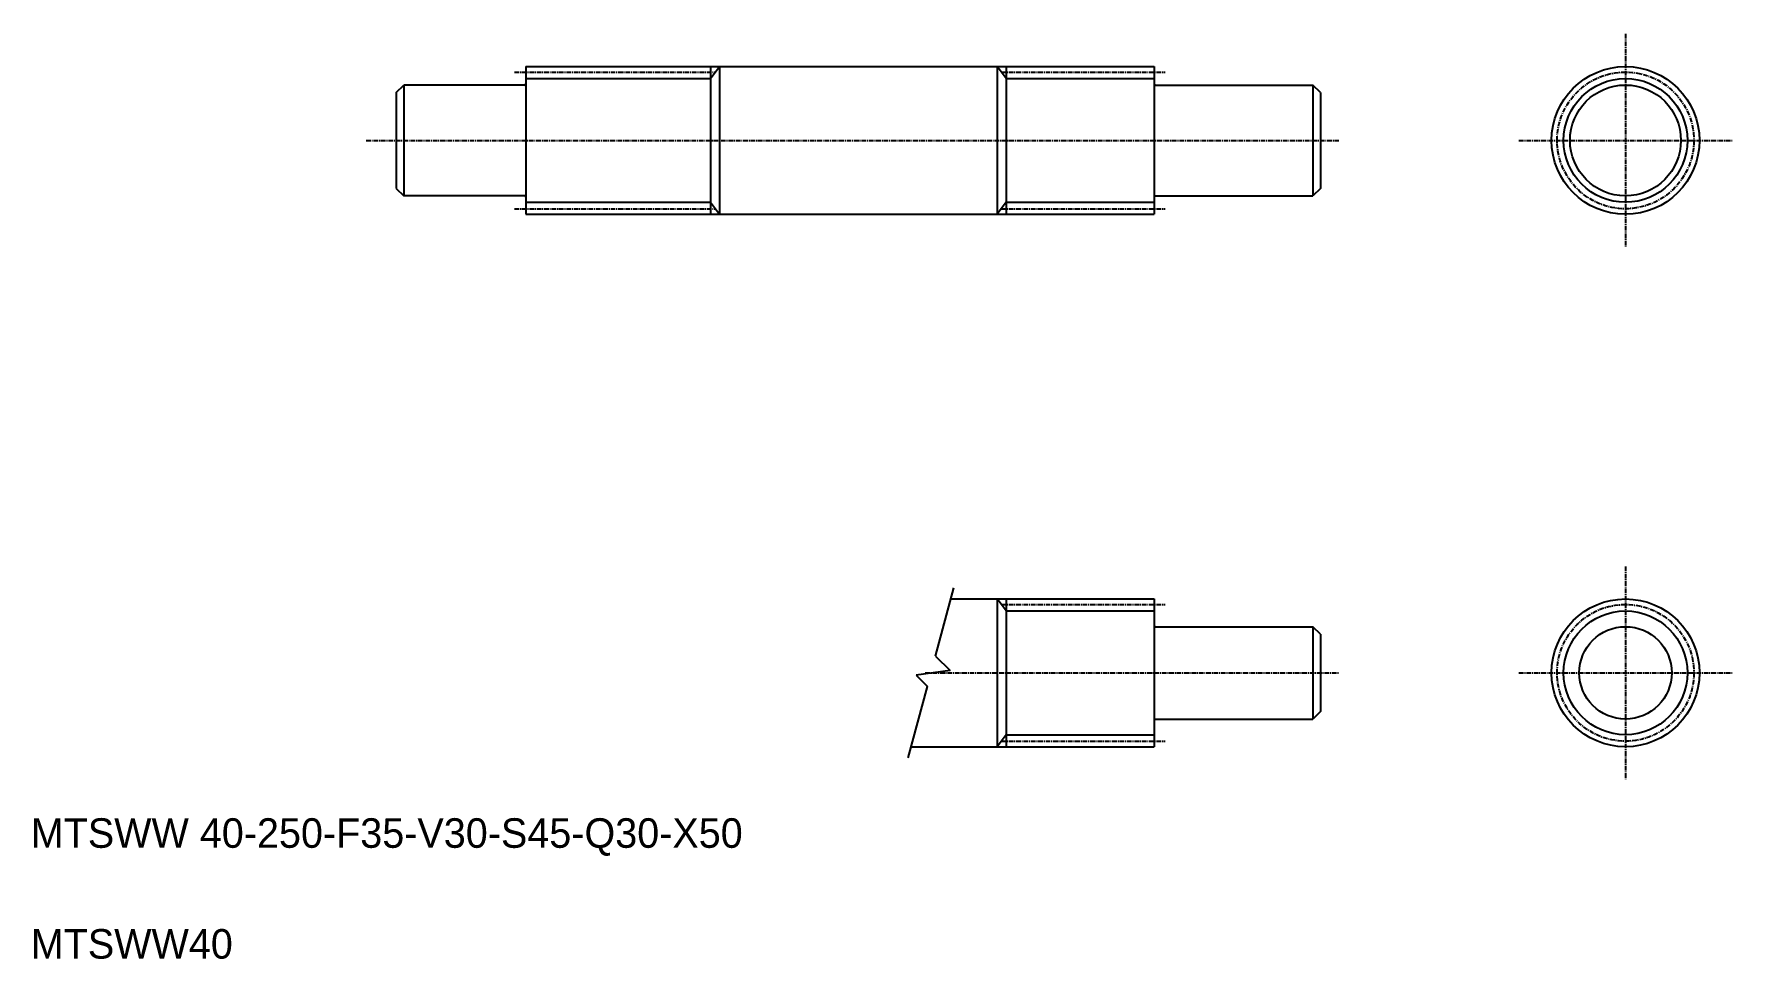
# Model space of a CAD drawing. Extents: x 81 to 540, y 191 to 441.
import ezdxf

# ---------------------------------------------------------------- set-up
doc = ezdxf.new("R2010")
doc.units = 0
doc.linetypes.add('CENTER', pattern=[2, 1.25, -0.25, 0.25, -0.25])
doc.layers.get('0').update_dxf_attribs({"linetype": 'CONTINUOUS'})
doc.layers.add('CENTER', color=1, linetype='CENTER')

msp = doc.modelspace()

# ---------------------------------------------------------------- linework, layer by layer
at = {"color": 7, "linetype": 'CONTINUOUS'}
for p, q in [((213.89, 432.49), (383.89, 432.49)), ((213.89, 432.49), (213.89, 392.49)), ((263.89, 432.49), (263.89, 392.49)), ((266.35, 432.49), (266.35, 392.49)), ((341.44, 432.49), (341.44, 392.49)), ((343.89, 432.49), (343.89, 392.49)), ((383.89, 432.49), (383.89, 392.49)), ((178.89, 425.49), (180.89, 427.49)), ((180.89, 427.49), (180.89, 397.49)), ((213.59, 427.49), (180.89, 427.49)), ((384.19, 427.49), (426.89, 427.49)), ((426.89, 427.49), (426.89, 397.49)), ((428.89, 425.49), (426.89, 427.49)), ((178.89, 425.49), (178.89, 399.49)), ((428.89, 425.49), (428.89, 399.49)), ((178.89, 399.49), (180.89, 397.49)), ((213.59, 397.49), (180.89, 397.49)), ((384.19, 397.49), (426.89, 397.49)), ((428.89, 399.49), (426.89, 397.49)), ((213.89, 392.49), (383.89, 392.49)), ((256.39, 392.49), (256.39, 392.49)), ((298.89, 392.49), (298.89, 392.49)), ((328.71, 288.36), (383.89, 288.36)), ((341.44, 288.36), (341.44, 248.36)), ((343.89, 288.36), (343.89, 248.36)), ((383.89, 288.36), (383.89, 248.36)), ((384.19, 280.86), (426.89, 280.86)), ((426.89, 280.86), (426.89, 255.86)), ((428.89, 278.86), (426.89, 280.86)), ((428.89, 278.86), (428.89, 257.86)), ((428.89, 257.86), (426.89, 255.86)), ((384.19, 255.86), (426.89, 255.86)), ((318.21, 248.36), (383.89, 248.36))]:
    msp.add_line(p, q, dxfattribs=at)
at = {"color": 3, "linetype": 'CONTINUOUS'}
for p, q in [((263.89, 429.24), (266.35, 432.49)), ((343.89, 429.24), (341.44, 432.49)), ((213.89, 429.24), (263.89, 429.24)), ((343.89, 429.24), (383.89, 429.24)), ((213.89, 395.74), (263.89, 395.74)), ((263.89, 395.74), (266.35, 392.49)), ((343.89, 395.74), (341.44, 392.49)), ((343.89, 395.74), (383.89, 395.74)), ((324.78, 272.91), (329.73, 291.36)), ((343.89, 285.11), (341.44, 288.36)), ((343.89, 285.11), (383.89, 285.11)), ((324.78, 272.91), (328.73, 268.96)), ((328.73, 268.96), (319.53, 267.77)), ((319.53, 267.77), (322.59, 264.71)), ((317.4, 245.36), (322.59, 264.71)), ((343.89, 251.61), (341.44, 248.36)), ((343.89, 251.61), (383.89, 251.61))]:
    msp.add_line(p, q, dxfattribs=at)
at = {"color": 7, "linetype": 'CONTINUOUS'}
for centre, radius in [((511.44, 412.49), 20), ((511.44, 412.49), 15), ((511.44, 268.36), 20), ((511.44, 268.36), 12.5)]:
    msp.add_circle(centre, radius, dxfattribs=at)
at = {"color": 3, "linetype": 'CONTINUOUS'}
for centre in [(511.44, 412.49), (511.44, 268.36)]:
    msp.add_circle(centre, 16.75, dxfattribs=at)
at = {"color": 7, "linetype": 'CONTINUOUS'}
for centre, start, end in [((213.59, 427.79), 270, 0), ((384.19, 427.79), 180, 270), ((213.59, 397.19), 0, 90), ((384.19, 397.19), 90, 180), ((384.19, 281.16), 180, 270), ((384.19, 255.56), 90, 180)]:
    msp.add_arc(centre, 0.3, start, end, dxfattribs=at)
at = {"layer": 'CENTER', "color": 1, "linetype": 'CENTER'}
for p, q in [((511.44, 441.31), (511.44, 383.66)), ((210.89, 430.99), (265.21, 430.99)), ((342.58, 430.99), (386.89, 430.99)), ((170.74, 412.49), (433.89, 412.49)), ((482.62, 412.49), (540.27, 412.49)), ((210.89, 393.99), (265.21, 393.99)), ((342.58, 393.99), (386.89, 393.99)), ((511.44, 297.19), (511.44, 239.54)), ((342.58, 286.86), (386.89, 286.86)), ((322.01, 268.36), (433.89, 268.36)), ((482.62, 268.36), (540.27, 268.36)), ((342.58, 249.86), (386.89, 249.86))]:
    msp.add_line(p, q, dxfattribs=at)
for centre in [(511.44, 412.49), (511.44, 268.36)]:
    msp.add_circle(centre, 18.5, dxfattribs=at)

# ---------------------------------------------------------------- texts
at = {"color": 7, "linetype": 'CONTINUOUS'}
for s, p in [('MTSWW 40-250-F35-V30-S45-Q30-X50', (79.98, 221)), ('MTSWW40', (79.98, 191))]:
    msp.add_text(s, height=8, dxfattribs=at).set_placement(p)

doc.saveas('drawing.dxf')
